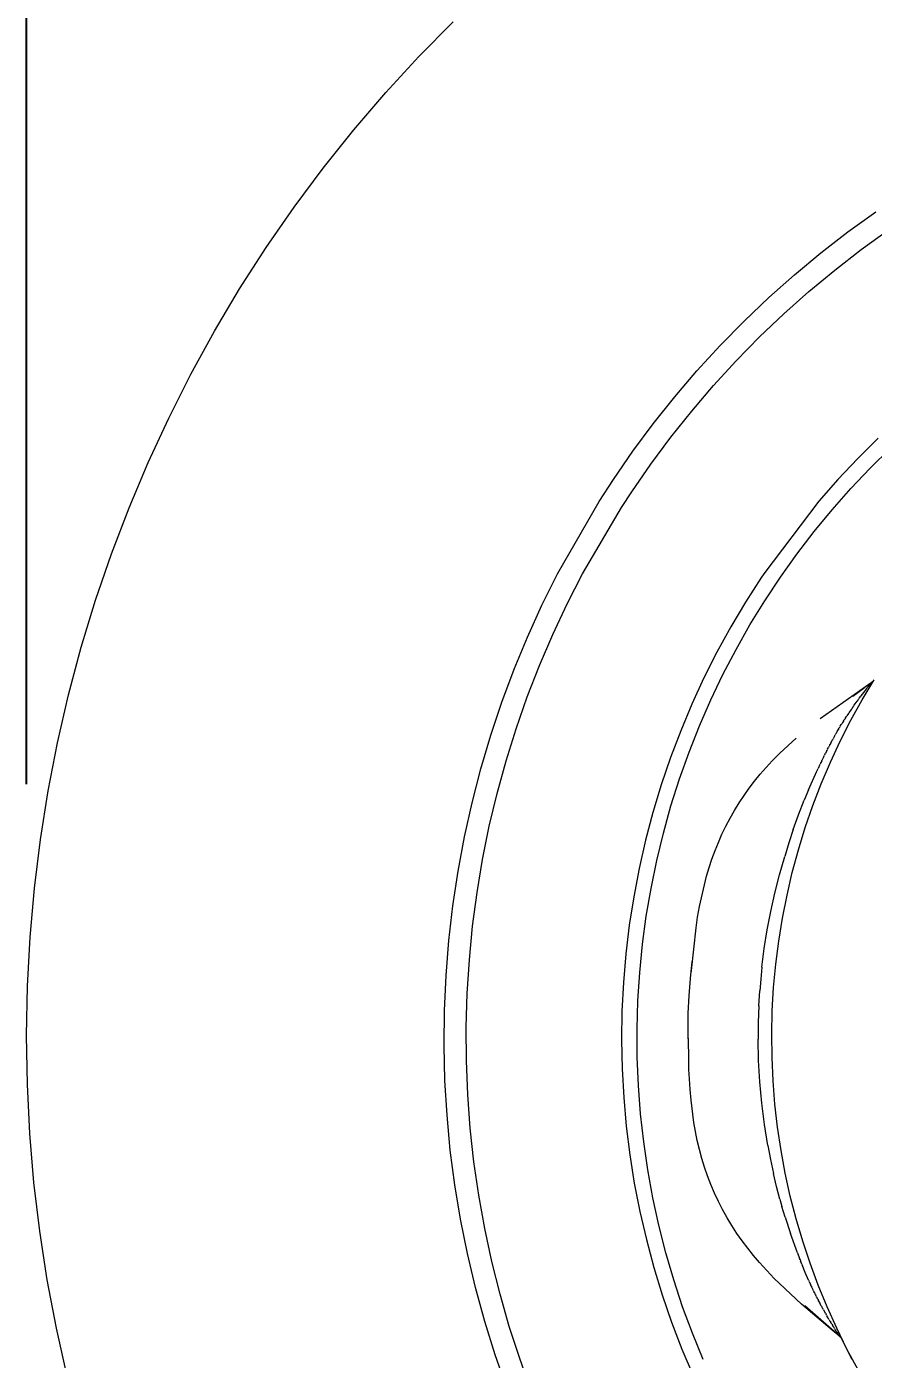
# Model space of a CAD drawing. Header units: millimetres. Extents: x 311 to 4068, y 1050 to 3803.
# Drawn here: x 1690.9 to 1724.7, y 1262.5 to 1315.6 of the extents above; entities that cross this region are included whole.
import ezdxf

# ---------------------------------------------------------------- set-up
doc = ezdxf.new("R2010")
doc.units = ezdxf.units.MM
doc.layers.add('ZANO_R', color=7, linetype='Continuous', lineweight=0)
doc.layers.add('ZANO_W', color=1, linetype='Continuous', lineweight=0)
doc.styles.get("Standard").update_dxf_attribs({"font": 'ARIALUNI.TTF'})
doc.dimstyles.new('pl i ang', dxfattribs={"dimtxt": 50, "dimasz": 50, "dimexe": 1.25, "dimexo": 0.625, "dimgap": 10, "dimtad": 1, "dimtoh": 1, "dimtxsty": 'Standard', "dimcen": 2.5, "dimclrd": 1, "dimclre": 1, "dimclrt": 1, "dimadec": 0, "dimazin": 0, "dimtfac": 1, "dimtmove": 0, "dimatfit": 3, "dimfxl": 1, "dimarcsym": 1})

# ---------------------------------------------------------------- blocks, each defined once
blk = doc.blocks.new('*D406')
at = {"layer": 'ZANO_W', "color": 1, "lineweight": -2}
for p, q in [((1690.945, 1285.414), (1690.945, 1598.55)), ((2262.718, 1285.179), (2262.718, 1598.55)), ((2222.718, 1588.55), (1730.945, 1588.55))]:
    blk.add_line(p, q, dxfattribs=at)
at = {"layer": 'ZANO_W', "color": 1}
for points in [[(1730.945, 1595.217), (1730.945, 1581.884), (1690.945, 1588.55)], [(2222.718, 1581.884), (2222.718, 1595.217), (2262.718, 1588.55)]]:
    blk.add_solid(points, dxfattribs=at)
at = {"layer": 'ZANO_W', "color": 1, "insert": (1976.831, 1618.987), "char_height": 40, "attachment_point": 5}
blk.add_mtext('572', dxfattribs=at)

msp = doc.modelspace()

# ---------------------------------------------------------------- linework, layer by layer
at = {"layer": 'ZANO_R'}
for p, q in [((1706.573, 1314.402), (1707.942, 1315.791)), ((1705.254, 1312.966), (1706.573, 1314.402)), ((1703.984, 1311.485), (1705.254, 1312.966)), ((1702.766, 1309.962), (1703.984, 1311.485)), ((1701.601, 1308.398), (1702.766, 1309.962)), ((1700.491, 1306.794), (1701.601, 1308.398)), ((1723.68, 1307.419), (1724.788, 1308.218)), ((1724.208, 1306.714), (1725.291, 1307.495)), ((1722.601, 1306.583), (1723.68, 1307.419)), ((1699.432, 1305.148), (1700.491, 1306.794)), ((1721.55, 1305.711), (1722.601, 1306.583)), ((1723.152, 1305.896), (1724.208, 1306.714)), ((1722.124, 1305.043), (1723.152, 1305.896)), ((1720.529, 1304.804), (1721.55, 1305.711)), ((1698.432, 1303.466), (1699.432, 1305.148)), ((1721.126, 1304.156), (1722.124, 1305.043)), ((1719.54, 1303.862), (1720.529, 1304.804)), ((1718.584, 1302.887), (1719.54, 1303.862)), ((1720.159, 1303.235), (1721.126, 1304.156)), ((1697.489, 1301.751), (1698.432, 1303.466)), ((1719.223, 1302.281), (1720.159, 1303.235)), ((1717.661, 1301.881), (1718.584, 1302.887)), ((1718.321, 1301.297), (1719.223, 1302.281)), ((1696.607, 1300.004), (1697.489, 1301.751)), ((1716.774, 1300.843), (1717.661, 1301.881)), ((1717.453, 1300.282), (1718.321, 1301.297)), ((1715.922, 1299.776), (1716.774, 1300.843)), ((1716.619, 1299.238), (1717.453, 1300.282)), ((1695.785, 1298.227), (1696.607, 1300.004)), ((1715.107, 1298.68), (1715.922, 1299.776)), ((1715.822, 1298.167), (1716.619, 1299.238)), ((1724.887, 1299.195), (1724.069, 1298.386)), ((1714.329, 1297.558), (1715.107, 1298.68)), ((1724.567, 1298.01), (1725.371, 1298.8)), ((1695.025, 1296.424), (1695.785, 1298.227)), ((1715.062, 1297.069), (1715.822, 1298.167)), ((1724.069, 1298.386), (1723.279, 1297.55)), ((1723.791, 1297.192), (1724.567, 1298.01)), ((1713.763, 1296.684), (1714.329, 1297.558)), ((1723.279, 1297.55), (1722.518, 1296.686)), ((1714.649, 1296.437), (1715.062, 1297.069)), ((1723.044, 1296.348), (1723.791, 1297.192)), ((1694.327, 1294.595), (1695.025, 1296.424)), ((1712.105, 1293.797), (1713.763, 1296.684)), ((1713.101, 1293.797), (1714.649, 1296.437)), ((1722.518, 1296.686), (1720.324, 1293.797)), ((1722.327, 1295.479), (1723.044, 1296.348)), ((1721.64, 1294.585), (1722.327, 1295.479)), ((1693.694, 1292.743), (1694.327, 1294.595)), ((1720.985, 1293.668), (1721.64, 1294.585)), ((1711.484, 1292.549), (1712.105, 1293.797)), ((1712.487, 1292.601), (1713.101, 1293.797)), ((1720.324, 1293.797), (1720.212, 1293.631)), ((1720.363, 1292.728), (1720.985, 1293.668)), ((1720.212, 1293.631), (1719.592, 1292.666)), ((1693.124, 1290.871), (1693.694, 1292.743)), ((1719.592, 1292.666), (1719.006, 1291.68)), ((1719.773, 1291.768), (1720.363, 1292.728)), ((1710.906, 1291.281), (1711.484, 1292.549)), ((1711.915, 1291.384), (1712.487, 1292.601)), ((1719.006, 1291.68), (1718.454, 1290.674)), ((1719.217, 1290.787), (1719.773, 1291.768)), ((1710.373, 1289.994), (1710.906, 1291.281)), ((1711.385, 1290.149), (1711.915, 1291.384)), ((1692.619, 1288.98), (1693.124, 1290.871)), ((1718.454, 1290.674), (1717.937, 1289.649)), ((1718.696, 1289.788), (1719.217, 1290.787)), ((1709.885, 1288.688), (1710.373, 1289.994)), ((1710.897, 1288.897), (1711.385, 1290.149)), ((1717.937, 1289.649), (1717.457, 1288.608)), ((1718.209, 1288.772), (1718.696, 1289.788)), ((1722.576, 1288.034), (1724.606, 1289.464)), ((1724.244, 1288.781), (1724.721, 1289.579)), ((1724.576, 1289.422), (1724.578, 1289.423)), ((1724.582, 1289.427), (1724.584, 1289.43)), ((1724.587, 1289.433), (1724.59, 1289.436)), ((1724.591, 1289.437), (1724.594, 1289.441)), ((1724.595, 1289.442), (1724.599, 1289.445)), ((1724.6, 1289.447), (1724.599, 1289.445)), ((1724.6, 1289.447), (1724.61, 1289.455)), ((1724.607, 1289.464), (1724.606, 1289.464)), ((1724.607, 1289.464), (1724.608, 1289.465)), ((1724.608, 1289.465), (1724.691, 1289.539)), ((1724.609, 1289.465), (1724.608, 1289.465)), ((1724.608, 1289.465), (1724.608, 1289.465)), ((1724.608, 1289.465), (1724.608, 1289.465)), ((1724.608, 1289.465), (1724.608, 1289.465)), ((1724.608, 1289.465), (1724.608, 1289.465)), ((1724.608, 1289.465), (1724.608, 1289.465)), ((1724.608, 1289.465), (1724.608, 1289.465)), ((1724.608, 1289.465), (1724.608, 1289.465)), ((1724.609, 1289.464), (1724.609, 1289.465)), ((1724.609, 1289.465), (1724.609, 1289.465)), ((1724.609, 1289.465), (1724.609, 1289.465)), ((1724.609, 1289.465), (1724.609, 1289.465)), ((1724.609, 1289.465), (1724.609, 1289.465)), ((1724.609, 1289.465), (1724.609, 1289.465)), ((1724.609, 1289.465), (1724.609, 1289.465)), ((1724.609, 1289.465), (1724.609, 1289.465)), ((1724.609, 1289.465), (1724.609, 1289.465)), ((1724.609, 1289.465), (1724.609, 1289.465)), ((1724.609, 1289.465), (1724.609, 1289.465)), ((1724.609, 1289.465), (1724.609, 1289.465)), ((1724.609, 1289.465), (1724.609, 1289.465)), ((1724.609, 1289.465), (1724.609, 1289.465)), ((1724.609, 1289.465), (1724.609, 1289.465)), ((1724.609, 1289.465), (1724.609, 1289.465)), ((1724.609, 1289.465), (1724.609, 1289.465)), ((1724.609, 1289.465), (1724.609, 1289.465)), ((1724.609, 1289.465), (1724.609, 1289.465)), ((1724.609, 1289.465), (1724.609, 1289.465)), ((1724.609, 1289.465), (1724.609, 1289.465)), ((1724.609, 1289.465), (1724.609, 1289.465)), ((1724.609, 1289.465), (1724.609, 1289.465)), ((1724.609, 1289.463), (1724.609, 1289.464)), ((1724.609, 1289.464), (1724.609, 1289.464)), ((1724.609, 1289.464), (1724.609, 1289.464)), ((1724.609, 1289.464), (1724.609, 1289.464)), ((1724.609, 1289.464), (1724.609, 1289.464)), ((1724.609, 1289.464), (1724.609, 1289.464)), ((1724.609, 1289.464), (1724.609, 1289.464)), ((1724.609, 1289.464), (1724.609, 1289.464)), ((1724.609, 1289.464), (1724.609, 1289.464)), ((1724.609, 1289.464), (1724.609, 1289.464)), ((1724.609, 1289.464), (1724.609, 1289.464)), ((1724.609, 1289.464), (1724.609, 1289.464)), ((1724.609, 1289.464), (1724.609, 1289.464)), ((1724.609, 1289.464), (1724.609, 1289.464)), ((1724.609, 1289.464), (1724.609, 1289.464)), ((1724.609, 1289.464), (1724.609, 1289.464)), ((1724.609, 1289.464), (1724.609, 1289.464)), ((1724.609, 1289.464), (1724.609, 1289.464)), ((1724.609, 1289.464), (1724.609, 1289.464)), ((1724.609, 1289.464), (1724.609, 1289.464)), ((1724.609, 1289.464), (1724.609, 1289.464)), ((1724.609, 1289.464), (1724.609, 1289.464)), ((1724.609, 1289.464), (1724.609, 1289.464)), ((1724.609, 1289.464), (1724.609, 1289.464)), ((1724.609, 1289.464), (1724.609, 1289.464)), ((1724.609, 1289.464), (1724.609, 1289.464)), ((1724.609, 1289.463), (1724.609, 1289.463)), ((1724.609, 1289.463), (1724.609, 1289.463)), ((1724.609, 1289.463), (1724.609, 1289.463)), ((1724.609, 1289.463), (1724.609, 1289.463)), ((1724.609, 1289.463), (1724.609, 1289.463)), ((1724.609, 1289.463), (1724.609, 1289.463)), ((1724.609, 1289.463), (1724.609, 1289.463)), ((1724.609, 1289.463), (1724.609, 1289.463)), ((1724.609, 1289.463), (1724.609, 1289.463)), ((1724.609, 1289.463), (1724.609, 1289.463)), ((1724.609, 1289.463), (1724.609, 1289.463)), ((1724.609, 1289.463), (1724.609, 1289.463)), ((1724.609, 1289.463), (1724.609, 1289.457)), ((1692.18, 1287.072), (1692.619, 1288.98)), ((1710.453, 1287.628), (1710.897, 1288.897)), ((1723.873, 1288.931), (1723.871, 1288.929)), ((1723.873, 1288.931), (1724.328, 1289.253)), ((1724.141, 1288.858), (1724.171, 1288.899)), ((1724.205, 1288.945), (1724.171, 1288.899)), ((1724.205, 1288.944), (1724.21, 1288.951)), ((1724.236, 1288.986), (1724.21, 1288.951)), ((1724.236, 1288.986), (1724.248, 1289.001)), ((1724.296, 1289.064), (1724.248, 1289.001)), ((1724.296, 1289.064), (1724.301, 1289.071)), ((1724.401, 1289.202), (1724.301, 1289.071)), ((1724.401, 1289.202), (1724.41, 1289.213)), ((1724.425, 1289.233), (1724.41, 1289.213)), ((1724.425, 1289.233), (1724.437, 1289.248)), ((1724.447, 1289.262), (1724.437, 1289.248)), ((1724.447, 1289.262), (1724.463, 1289.281)), ((1724.467, 1289.288), (1724.463, 1289.281)), ((1724.468, 1289.288), (1724.475, 1289.297)), ((1724.501, 1289.331), (1724.475, 1289.297)), ((1724.501, 1289.331), (1724.509, 1289.34)), ((1724.514, 1289.347), (1724.509, 1289.34)), ((1724.514, 1289.347), (1724.53, 1289.367)), ((1724.536, 1289.374), (1724.519, 1289.353)), ((1724.536, 1289.374), (1724.539, 1289.378)), ((1724.551, 1289.392), (1724.539, 1289.378)), ((1724.551, 1289.392), (1724.556, 1289.398)), ((1709.442, 1287.367), (1709.885, 1288.688)), ((1717.457, 1288.608), (1717.013, 1287.55)), ((1717.759, 1287.739), (1718.209, 1288.772)), ((1723.802, 1288.389), (1723.713, 1288.26)), ((1723.794, 1287.967), (1724.244, 1288.781)), ((1723.802, 1288.389), (1723.827, 1288.425)), ((1723.89, 1288.515), (1723.827, 1288.425)), ((1723.891, 1288.515), (1723.911, 1288.544)), ((1723.928, 1288.567), (1723.911, 1288.544)), ((1723.928, 1288.567), (1723.957, 1288.608)), ((1723.965, 1288.619), (1723.957, 1288.608)), ((1723.965, 1288.619), (1724.047, 1288.731)), ((1724.073, 1288.766), (1724.046, 1288.731)), ((1724.073, 1288.766), (1724.089, 1288.789)), ((1724.107, 1288.813), (1724.089, 1288.789)), ((1724.107, 1288.813), (1724.131, 1288.845)), ((1724.141, 1288.858), (1724.131, 1288.845)), ((1723.372, 1287.138), (1723.794, 1287.967)), ((1723.424, 1287.812), (1723.442, 1287.841)), ((1723.463, 1287.875), (1723.442, 1287.841)), ((1723.463, 1287.875), (1723.47, 1287.886)), ((1723.497, 1287.93), (1723.47, 1287.886)), ((1723.497, 1287.93), (1723.525, 1287.974)), ((1723.541, 1287.999), (1723.525, 1287.974)), ((1723.541, 1287.999), (1723.553, 1288.017)), ((1723.58, 1288.059), (1723.553, 1288.017)), ((1723.58, 1288.059), (1723.607, 1288.101)), ((1723.62, 1288.12), (1723.607, 1288.101)), ((1723.62, 1288.12), (1723.634, 1288.142)), ((1723.698, 1288.238), (1723.634, 1288.142)), ((1723.698, 1288.237), (1723.713, 1288.26)), ((1709.046, 1286.031), (1709.442, 1287.367)), ((1710.052, 1286.345), (1710.453, 1287.628)), ((1717.013, 1287.55), (1716.606, 1286.477)), ((1717.344, 1286.691), (1717.759, 1287.739)), ((1723.145, 1287.335), (1723.114, 1287.279)), ((1723.145, 1287.335), (1723.175, 1287.389)), ((1723.188, 1287.412), (1723.175, 1287.389)), ((1723.188, 1287.412), (1723.206, 1287.443)), ((1723.227, 1287.481), (1723.206, 1287.443)), ((1723.227, 1287.481), (1723.236, 1287.496)), ((1723.251, 1287.522), (1723.236, 1287.496)), ((1723.251, 1287.522), (1723.296, 1287.599)), ((1723.306, 1287.616), (1723.296, 1287.599)), ((1723.306, 1287.616), (1723.326, 1287.65)), ((1723.345, 1287.682), (1723.326, 1287.65)), ((1723.345, 1287.682), (1723.355, 1287.698)), ((1723.369, 1287.723), (1723.355, 1287.698)), ((1723.369, 1287.723), (1723.413, 1287.794)), ((1723.424, 1287.812), (1723.413, 1287.794)), ((1691.807, 1285.151), (1692.18, 1287.072)), ((1720.959, 1286.657), (1721.615, 1287.258)), ((1722.838, 1286.755), (1722.854, 1286.787)), ((1722.869, 1286.817), (1722.854, 1286.787)), ((1722.869, 1286.817), (1722.9, 1286.876)), ((1722.916, 1286.907), (1722.899, 1286.876)), ((1722.916, 1286.907), (1722.93, 1286.935)), ((1722.954, 1286.982), (1722.93, 1286.935)), ((1722.954, 1286.982), (1722.96, 1286.993)), ((1722.991, 1287.051), (1722.96, 1286.993)), ((1722.979, 1286.295), (1723.372, 1287.138)), ((1722.991, 1287.051), (1723.053, 1287.167)), ((1723.071, 1287.2), (1723.053, 1287.167)), ((1723.071, 1287.2), (1723.083, 1287.223)), ((1723.11, 1287.272), (1723.083, 1287.223)), ((1723.11, 1287.272), (1723.114, 1287.279)), ((1709.695, 1285.049), (1710.052, 1286.345)), ((1716.606, 1286.477), (1716.236, 1285.391)), ((1716.966, 1285.629), (1717.344, 1286.691)), ((1720.413, 1286.088), (1720.655, 1286.349)), ((1720.655, 1286.349), (1720.959, 1286.657)), ((1722.602, 1286.274), (1722.576, 1286.22)), ((1722.602, 1286.274), (1722.603, 1286.277)), ((1722.632, 1286.337), (1722.603, 1286.277)), ((1722.616, 1285.439), (1722.979, 1286.295)), ((1722.632, 1286.337), (1722.641, 1286.357)), ((1722.72, 1286.519), (1722.641, 1286.357)), ((1722.72, 1286.519), (1722.748, 1286.576)), ((1722.759, 1286.599), (1722.748, 1286.576)), ((1722.76, 1286.599), (1722.778, 1286.637)), ((1722.838, 1286.755), (1722.778, 1286.637)), ((1708.696, 1284.682), (1709.046, 1286.031)), ((1719.956, 1285.543), (1720.18, 1285.82)), ((1720.18, 1285.82), (1720.413, 1286.088)), ((1722.11, 1285.198), (1722.441, 1285.933)), ((1722.443, 1285.937), (1722.441, 1285.933)), ((1722.443, 1285.937), (1722.494, 1286.047)), ((1722.521, 1286.105), (1722.494, 1286.047)), ((1722.521, 1286.104), (1722.522, 1286.106)), ((1722.548, 1286.162), (1722.522, 1286.106)), ((1722.548, 1286.162), (1722.576, 1286.22)), ((1716.236, 1285.391), (1715.904, 1284.293)), ((1716.626, 1284.555), (1716.966, 1285.629)), ((1719.536, 1284.97), (1719.742, 1285.26)), ((1719.742, 1285.26), (1719.956, 1285.543)), ((1722.11, 1285.198), (1721.935, 1284.78)), ((1722.282, 1284.571), (1722.616, 1285.439)), ((1691.5, 1283.218), (1691.807, 1285.151)), ((1708.394, 1283.322), (1708.696, 1284.682)), ((1709.383, 1283.741), (1709.695, 1285.049)), ((1719.155, 1284.37), (1719.341, 1284.673)), ((1719.341, 1284.673), (1719.536, 1284.97)), ((1721.71, 1284.199), (1721.935, 1284.78)), ((1715.904, 1284.293), (1715.611, 1283.184)), ((1716.322, 1283.469), (1716.626, 1284.555)), ((1718.979, 1284.061), (1719.155, 1284.37)), ((1721.501, 1283.612), (1721.71, 1284.199)), ((1721.978, 1283.692), (1722.282, 1284.571)), ((1709.116, 1282.424), (1709.383, 1283.741)), ((1718.658, 1283.426), (1718.813, 1283.746)), ((1718.813, 1283.746), (1718.979, 1284.061)), ((1721.501, 1283.612), (1721.323, 1283.076)), ((1721.704, 1282.803), (1721.978, 1283.692)), ((1691.26, 1281.275), (1691.5, 1283.218)), ((1708.139, 1281.952), (1708.394, 1283.322)), ((1715.611, 1283.184), (1715.356, 1282.065)), ((1716.057, 1282.374), (1716.322, 1283.469)), ((1718.38, 1282.772), (1718.514, 1283.101)), ((1718.514, 1283.101), (1718.658, 1283.426)), ((1721.323, 1283.076), (1721.157, 1282.536)), ((1718.257, 1282.438), (1718.38, 1282.772)), ((1720.951, 1281.813), (1721.157, 1282.536)), ((1721.461, 1281.905), (1721.704, 1282.803)), ((1708.895, 1281.098), (1709.116, 1282.424)), ((1715.356, 1282.065), (1715.141, 1280.938)), ((1715.83, 1281.27), (1716.057, 1282.374)), ((1718.044, 1281.759), (1718.145, 1282.1)), ((1718.145, 1282.1), (1718.257, 1282.438)), ((1707.931, 1280.574), (1708.139, 1281.952)), ((1717.955, 1281.415), (1718.044, 1281.759)), ((1720.767, 1281.084), (1720.951, 1281.813)), ((1721.25, 1281), (1721.461, 1281.905)), ((1691.088, 1279.326), (1691.26, 1281.275)), ((1708.719, 1279.765), (1708.895, 1281.098)), ((1715.141, 1280.938), (1714.965, 1279.804)), ((1715.642, 1280.159), (1715.83, 1281.27)), ((1717.762, 1280.544), (1717.955, 1281.415)), ((1720.605, 1280.351), (1720.767, 1281.084)), ((1721.069, 1280.087), (1721.25, 1281)), ((1707.772, 1279.189), (1707.931, 1280.574)), ((1717.688, 1280.124), (1717.762, 1280.544)), ((1715.492, 1279.042), (1715.642, 1280.159)), ((1717.624, 1279.702), (1717.688, 1280.124)), ((1720.464, 1279.612), (1720.605, 1280.351)), ((1720.92, 1279.169), (1721.069, 1280.087)), ((1708.589, 1278.427), (1708.719, 1279.765)), ((1714.965, 1279.804), (1714.828, 1278.665)), ((1717.44, 1277.998), (1717.624, 1279.702)), ((1720.345, 1278.87), (1720.464, 1279.612)), ((1690.982, 1277.371), (1691.088, 1279.326)), ((1707.661, 1277.8), (1707.772, 1279.189)), ((1715.381, 1277.92), (1715.492, 1279.042)), ((1720.248, 1278.125), (1720.345, 1278.87)), ((1720.803, 1278.247), (1720.92, 1279.169)), ((1708.504, 1277.086), (1708.589, 1278.427)), ((1714.828, 1278.665), (1714.731, 1277.522)), ((1717.397, 1277.674), (1717.472, 1278.36)), ((1707.598, 1276.408), (1707.661, 1277.8)), ((1715.31, 1276.795), (1715.381, 1277.92)), ((1717.437, 1277.962), (1717.44, 1277.998)), ((1717.437, 1277.956), (1717.437, 1277.962)), ((1717.437, 1277.956), (1717.437, 1277.955)), ((1717.437, 1277.955), (1717.437, 1277.956)), ((1717.437, 1277.955), (1717.437, 1277.955)), ((1717.437, 1277.955), (1717.437, 1277.955)), ((1717.437, 1277.955), (1717.437, 1277.955)), ((1717.437, 1277.955), (1717.437, 1277.955)), ((1717.437, 1277.955), (1717.437, 1277.955)), ((1717.437, 1277.955), (1717.437, 1277.955)), ((1717.437, 1277.955), (1717.437, 1277.955)), ((1717.437, 1277.955), (1717.437, 1277.955)), ((1717.437, 1277.955), (1717.437, 1277.955)), ((1717.437, 1277.955), (1717.437, 1277.955)), ((1720.248, 1278.125), (1720.2, 1277.658)), ((1720.717, 1277.321), (1720.803, 1278.247)), ((1690.945, 1275.414), (1690.982, 1277.371)), ((1714.731, 1277.522), (1714.673, 1276.376)), ((1717.345, 1276.987), (1717.397, 1277.674)), ((1720.2, 1277.658), (1720.161, 1277.191)), ((1720.664, 1276.392), (1720.717, 1277.321)), ((1708.466, 1275.742), (1708.504, 1277.086)), ((1715.277, 1275.669), (1715.31, 1276.795)), ((1717.316, 1276.298), (1717.345, 1276.987)), ((1720.124, 1276.585), (1720.161, 1277.191)), ((1707.584, 1275.015), (1707.598, 1276.408)), ((1714.673, 1276.376), (1714.656, 1275.229)), ((1717.309, 1275.609), (1717.316, 1276.298)), ((1720.124, 1276.585), (1720.101, 1275.924)), ((1720.642, 1275.462), (1720.664, 1276.392)), ((1708.474, 1274.398), (1708.466, 1275.742)), ((1715.284, 1274.542), (1715.277, 1275.669)), ((1720.101, 1275.924), (1720.097, 1275.263)), ((1690.974, 1273.457), (1690.945, 1275.414)), ((1714.656, 1275.229), (1714.678, 1274.082)), ((1717.325, 1274.92), (1717.309, 1275.609)), ((1717.324, 1275.243), (1717.324, 1275.302)), ((1717.331, 1274.492), (1717.324, 1275.243)), ((1720.119, 1274.411), (1720.097, 1275.263)), ((1720.652, 1274.532), (1720.642, 1275.462)), ((1707.618, 1273.622), (1707.584, 1275.015)), ((1708.528, 1273.055), (1708.474, 1274.398)), ((1714.678, 1274.082), (1714.74, 1272.937)), ((1715.33, 1273.416), (1715.284, 1274.542)), ((1717.343, 1274.055), (1717.331, 1274.492)), ((1717.36, 1273.68), (1717.343, 1274.055)), ((1720.169, 1273.561), (1720.119, 1274.411)), ((1720.694, 1273.603), (1720.652, 1274.532)), ((1707.7, 1272.231), (1707.618, 1273.622)), ((1717.387, 1273.255), (1717.36, 1273.68)), ((1720.248, 1272.712), (1720.169, 1273.561)), ((1720.769, 1272.676), (1720.694, 1273.603)), ((1691.072, 1271.503), (1690.974, 1273.457)), ((1708.627, 1271.714), (1708.528, 1273.055)), ((1715.415, 1272.292), (1715.33, 1273.416)), ((1717.424, 1272.831), (1717.387, 1273.255)), ((1714.74, 1272.937), (1714.842, 1271.794)), ((1717.539, 1271.949), (1717.424, 1272.831)), ((1720.355, 1271.867), (1720.248, 1272.712)), ((1720.875, 1271.752), (1720.769, 1272.676)), ((1707.831, 1270.843), (1707.7, 1272.231)), ((1715.539, 1271.172), (1715.415, 1272.292)), ((1717.599, 1271.586), (1717.539, 1271.949)), ((1691.236, 1269.552), (1691.072, 1271.503)), ((1708.773, 1270.378), (1708.627, 1271.714)), ((1714.842, 1271.794), (1714.983, 1270.655)), ((1717.672, 1271.226), (1717.599, 1271.586)), ((1720.492, 1271.026), (1720.355, 1271.867)), ((1721.012, 1270.833), (1720.875, 1271.752)), ((1708.009, 1269.461), (1707.831, 1270.843)), ((1715.701, 1270.057), (1715.539, 1271.172)), ((1717.757, 1270.868), (1717.672, 1271.226)), ((1717.854, 1270.513), (1717.757, 1270.868)), ((1720.491, 1271.026), (1720.597, 1270.47)), ((1708.964, 1269.048), (1708.773, 1270.378)), ((1714.983, 1270.655), (1715.164, 1269.522)), ((1717.963, 1270.162), (1717.854, 1270.513)), ((1720.597, 1270.47), (1720.714, 1269.916)), ((1721.182, 1269.918), (1721.012, 1270.833)), ((1715.903, 1268.948), (1715.701, 1270.057)), ((1718.084, 1269.815), (1717.963, 1270.162)), ((1718.217, 1269.472), (1718.084, 1269.815)), ((1720.836, 1269.399), (1720.714, 1269.916)), ((1721.382, 1269.01), (1721.182, 1269.918)), ((1691.468, 1267.609), (1691.236, 1269.552)), ((1708.236, 1268.086), (1708.009, 1269.461)), ((1715.164, 1269.522), (1715.384, 1268.396)), ((1718.361, 1269.134), (1718.217, 1269.472)), ((1720.969, 1268.885), (1720.836, 1269.399)), ((1709.201, 1267.724), (1708.964, 1269.048)), ((1716.143, 1267.847), (1715.903, 1268.948)), ((1718.517, 1268.801), (1718.361, 1269.134)), ((1718.685, 1268.473), (1718.517, 1268.801)), ((1720.969, 1268.885), (1721.048, 1268.598)), ((1721.614, 1268.109), (1721.382, 1269.01)), ((1715.384, 1268.396), (1715.644, 1267.279)), ((1718.863, 1268.151), (1718.685, 1268.473)), ((1721.177, 1268.167), (1721.049, 1268.598)), ((1708.51, 1266.72), (1708.236, 1268.086)), ((1709.484, 1266.41), (1709.201, 1267.724)), ((1716.421, 1266.755), (1716.143, 1267.847)), ((1719.052, 1267.836), (1718.863, 1268.151)), ((1719.252, 1267.527), (1719.052, 1267.836)), ((1721.177, 1268.167), (1721.388, 1267.524)), ((1721.877, 1267.217), (1721.614, 1268.109)), ((1691.766, 1265.674), (1691.468, 1267.609)), ((1715.644, 1267.279), (1715.941, 1266.171)), ((1719.462, 1267.226), (1719.252, 1267.527)), ((1719.683, 1266.931), (1719.462, 1267.226)), ((1721.666, 1266.754), (1721.388, 1267.524)), ((1722.17, 1266.334), (1721.877, 1267.217)), ((1708.832, 1265.364), (1708.51, 1266.72)), ((1716.737, 1265.673), (1716.421, 1266.755)), ((1719.913, 1266.645), (1719.683, 1266.931)), ((1720.153, 1266.366), (1719.913, 1266.645)), ((1721.666, 1266.754), (1721.754, 1266.523)), ((1709.811, 1265.106), (1709.484, 1266.41)), ((1715.941, 1266.171), (1716.277, 1265.074)), ((1720.444, 1266.046), (1720.153, 1266.366)), ((1721.769, 1266.483), (1721.754, 1266.523)), ((1721.769, 1266.483), (1721.787, 1266.437)), ((1721.793, 1266.422), (1721.787, 1266.437)), ((1721.793, 1266.422), (1721.805, 1266.392)), ((1721.841, 1266.301), (1721.805, 1266.392)), ((1721.841, 1266.301), (1721.854, 1266.268)), ((1721.978, 1265.963), (1721.854, 1266.268)), ((1722.493, 1265.462), (1722.17, 1266.334)), ((1692.132, 1263.752), (1691.766, 1265.674)), ((1717.09, 1264.603), (1716.737, 1265.673)), ((1720.744, 1265.735), (1720.444, 1266.046)), ((1720.95, 1265.53), (1720.744, 1265.735)), ((1721.386, 1265.115), (1720.95, 1265.53)), ((1722.109, 1265.661), (1721.978, 1265.963)), ((1722.109, 1265.661), (1722.121, 1265.634)), ((1722.134, 1265.605), (1722.121, 1265.634)), ((1722.134, 1265.605), (1722.189, 1265.484)), ((1709.201, 1264.02), (1708.832, 1265.364)), ((1710.182, 1263.814), (1709.811, 1265.106)), ((1716.277, 1265.074), (1716.652, 1263.989)), ((1721.831, 1264.71), (1721.386, 1265.115)), ((1722.207, 1265.444), (1722.189, 1265.484)), ((1722.207, 1265.444), (1722.223, 1265.41)), ((1722.231, 1265.392), (1722.223, 1265.41)), ((1722.231, 1265.392), (1722.292, 1265.264)), ((1722.303, 1265.241), (1722.292, 1265.264)), ((1722.303, 1265.241), (1722.315, 1265.217)), ((1722.339, 1265.168), (1722.315, 1265.217)), ((1722.339, 1265.168), (1722.361, 1265.123)), ((1722.374, 1265.097), (1722.361, 1265.123)), ((1722.374, 1265.097), (1722.396, 1265.053)), ((1722.408, 1265.029), (1722.396, 1265.054)), ((1722.408, 1265.029), (1722.43, 1264.985)), ((1722.846, 1264.602), (1722.493, 1265.462)), ((1717.481, 1263.545), (1717.09, 1264.603)), ((1723.051, 1263.671), (1721.831, 1264.71)), ((1723.344, 1263.429), (1721.958, 1264.637)), ((1722.443, 1264.961), (1722.43, 1264.985)), ((1722.443, 1264.961), (1722.465, 1264.918)), ((1722.477, 1264.895), (1722.465, 1264.918)), ((1722.477, 1264.895), (1722.499, 1264.852)), ((1722.511, 1264.83), (1722.499, 1264.852)), ((1722.511, 1264.83), (1722.568, 1264.723)), ((1722.576, 1264.707), (1722.568, 1264.723)), ((1722.576, 1264.707), (1722.602, 1264.66)), ((1722.619, 1264.628), (1722.602, 1264.66)), ((1722.619, 1264.628), (1722.636, 1264.597)), ((1722.662, 1264.551), (1722.637, 1264.597)), ((1722.662, 1264.551), (1722.67, 1264.535)), ((1722.704, 1264.477), (1722.671, 1264.535)), ((1722.703, 1264.477), (1722.772, 1264.356)), ((1723.229, 1263.754), (1722.846, 1264.602)), ((1709.616, 1262.69), (1709.201, 1264.02)), ((1716.652, 1263.989), (1717.063, 1262.918)), ((1722.783, 1264.337), (1722.772, 1264.356)), ((1722.783, 1264.336), (1722.805, 1264.298)), ((1722.822, 1264.269), (1722.805, 1264.299)), ((1722.822, 1264.269), (1722.838, 1264.242)), ((1722.86, 1264.204), (1722.838, 1264.242)), ((1722.86, 1264.204), (1722.87, 1264.187)), ((1722.897, 1264.141), (1722.87, 1264.187)), ((1722.897, 1264.141), (1722.902, 1264.133)), ((1722.933, 1264.081), (1722.902, 1264.133)), ((1722.933, 1264.081), (1722.963, 1264.03)), ((1722.968, 1264.022), (1722.963, 1264.03)), ((1722.968, 1264.022), (1722.993, 1263.981)), ((1723.002, 1263.966), (1722.993, 1263.981)), ((1723.002, 1263.966), (1723.021, 1263.933)), ((1692.563, 1261.842), (1692.132, 1263.752)), ((1710.598, 1262.536), (1710.182, 1263.814)), ((1717.908, 1262.502), (1717.481, 1263.545)), ((1723.035, 1263.911), (1723.021, 1263.934)), ((1723.035, 1263.911), (1723.076, 1263.844)), ((1723.352, 1263.418), (1723.051, 1263.671)), ((1723.082, 1263.835), (1723.076, 1263.844)), ((1723.081, 1263.835), (1723.101, 1263.802)), ((1723.111, 1263.787), (1723.102, 1263.802)), ((1723.111, 1263.787), (1723.126, 1263.762)), ((1723.139, 1263.742), (1723.126, 1263.762)), ((1723.139, 1263.742), (1723.173, 1263.688)), ((1723.177, 1263.681), (1723.173, 1263.688)), ((1723.177, 1263.681), (1723.184, 1263.67)), ((1723.189, 1263.662), (1723.184, 1263.67)), ((1723.189, 1263.662), (1723.194, 1263.653)), ((1723.2, 1263.644), (1723.195, 1263.653)), ((1723.2, 1263.644), (1723.215, 1263.619)), ((1723.221, 1263.609), (1723.215, 1263.619)), ((1723.221, 1263.609), (1723.234, 1263.589)), ((1723.64, 1262.92), (1723.229, 1263.754)), ((1723.243, 1263.575), (1723.234, 1263.589)), ((1723.243, 1263.575), (1723.269, 1263.534)), ((1723.273, 1263.528), (1723.269, 1263.534)), ((1723.273, 1263.528), (1723.285, 1263.51)), ((1723.291, 1263.501), (1723.285, 1263.51)), ((1723.291, 1263.501), (1723.292, 1263.499)), ((1723.313, 1263.469), (1723.292, 1263.499)), ((1723.321, 1263.458), (1723.318, 1263.462)), ((1723.327, 1263.45), (1723.323, 1263.455)), ((1723.332, 1263.443), (1723.328, 1263.448)), ((1723.337, 1263.437), (1723.333, 1263.443)), ((1723.345, 1263.428), (1723.339, 1263.435)), ((1723.348, 1263.425), (1723.348, 1263.426)), ((1723.348, 1263.425), (1723.35, 1263.424)), ((1723.374, 1263.402), (1723.35, 1263.424)), ((1723.353, 1263.417), (1723.352, 1263.418)), ((1723.353, 1263.417), (1723.354, 1263.417)), ((1723.355, 1263.417), (1723.354, 1263.417)), ((1723.354, 1263.417), (1723.354, 1263.417)), ((1723.354, 1263.417), (1723.354, 1263.417)), ((1723.378, 1263.395), (1723.354, 1263.417)), ((1723.355, 1263.419), (1723.355, 1263.419)), ((1723.355, 1263.419), (1723.355, 1263.419)), ((1723.355, 1263.419), (1723.355, 1263.419)), ((1723.355, 1263.419), (1723.355, 1263.419)), ((1723.355, 1263.419), (1723.355, 1263.419)), ((1723.355, 1263.419), (1723.355, 1263.419)), ((1723.355, 1263.419), (1723.355, 1263.419)), ((1723.355, 1263.419), (1723.355, 1263.419)), ((1723.355, 1263.419), (1723.355, 1263.418)), ((1723.355, 1263.418), (1723.355, 1263.418)), ((1723.355, 1263.418), (1723.355, 1263.418)), ((1723.355, 1263.418), (1723.355, 1263.418)), ((1723.355, 1263.418), (1723.355, 1263.418)), ((1723.355, 1263.418), (1723.355, 1263.418)), ((1723.355, 1263.418), (1723.355, 1263.418)), ((1723.355, 1263.418), (1723.355, 1263.418)), ((1723.355, 1263.418), (1723.355, 1263.418)), ((1723.355, 1263.418), (1723.355, 1263.418)), ((1723.355, 1263.418), (1723.355, 1263.418)), ((1723.355, 1263.418), (1723.355, 1263.418)), ((1723.355, 1263.418), (1723.355, 1263.418)), ((1723.355, 1263.418), (1723.355, 1263.418)), ((1723.355, 1263.418), (1723.355, 1263.418)), ((1723.355, 1263.418), (1723.355, 1263.418)), ((1723.355, 1263.418), (1723.355, 1263.418)), ((1723.355, 1263.418), (1723.355, 1263.418)), ((1723.355, 1263.418), (1723.355, 1263.418)), ((1723.355, 1263.418), (1723.355, 1263.418)), ((1723.355, 1263.418), (1723.355, 1263.417)), ((1723.355, 1263.417), (1723.355, 1263.417)), ((1723.355, 1263.417), (1723.355, 1263.417)), ((1723.355, 1263.417), (1723.355, 1263.417)), ((1723.355, 1263.417), (1723.355, 1263.417)), ((1723.355, 1263.417), (1723.355, 1263.417)), ((1723.355, 1263.417), (1723.355, 1263.417)), ((1723.355, 1263.417), (1723.355, 1263.417)), ((1723.355, 1263.417), (1723.355, 1263.417)), ((1723.355, 1263.417), (1723.355, 1263.417)), ((1723.355, 1263.417), (1723.355, 1263.417)), ((1723.355, 1263.417), (1723.355, 1263.417)), ((1723.355, 1263.417), (1723.355, 1263.417)), ((1723.355, 1263.417), (1723.355, 1263.417)), ((1723.355, 1263.417), (1723.355, 1263.417)), ((1723.355, 1263.417), (1723.355, 1263.417)), ((1723.355, 1263.417), (1723.355, 1263.417)), ((1723.355, 1263.417), (1723.355, 1263.417)), ((1723.355, 1263.417), (1723.355, 1263.417)), ((1723.355, 1263.417), (1723.355, 1263.417)), ((1723.355, 1263.417), (1723.355, 1263.417)), ((1723.355, 1263.417), (1723.355, 1263.417)), ((1717.063, 1262.918), (1717.511, 1261.862)), ((1723.397, 1263.38), (1723.374, 1263.402)), ((1723.401, 1263.374), (1723.378, 1263.395)), ((1723.42, 1263.358), (1723.397, 1263.38)), ((1723.423, 1263.351), (1723.401, 1263.374)), ((1723.636, 1262.918), (1723.414, 1263.361)), ((1723.852, 1262.509), (1723.636, 1262.918)), ((1724.084, 1262.093), (1723.64, 1262.92)), ((1710.077, 1261.375), (1709.616, 1262.69)), ((1711.057, 1261.273), (1710.598, 1262.536))]:
    msp.add_line(p, q, dxfattribs=at)

# ---------------------------------------------------------------- dimensions: what is measured, and where the dimension line sits
at = {"layer": 'ZANO_W'}
dim = msp.add_linear_dim(base=(1690.945, 1588.55), p1=(2262.718, 1275.179), p2=(1690.945, 1275.414), dimstyle='pl i ang', override={"dimtxt": 40, "dimasz": 40, "dimexe": 10, "dimexo": 10, "dimtoh": 0, "dimdec": 0, "dimtdec": 0, "dimtmove": 1}, dxfattribs=at)
dim.commit()
dim.dimension.update_dxf_attribs({"geometry": '*D406', "text_midpoint": (1976.831, 1618.987)})

doc.saveas('drawing.dxf')
